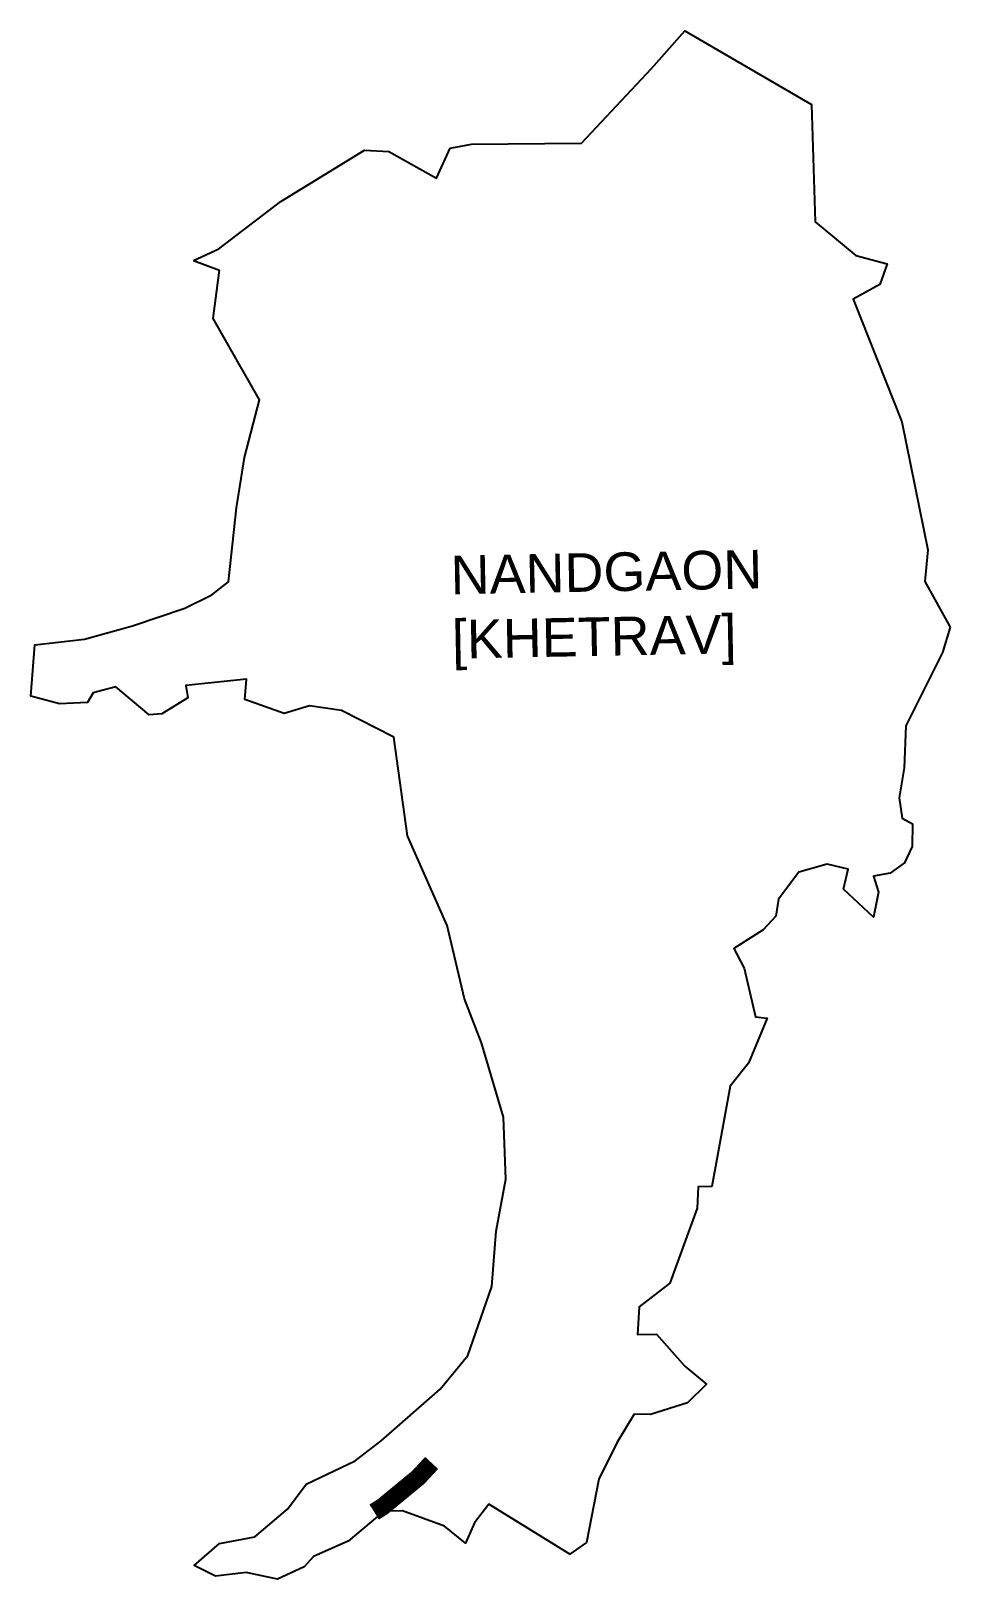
# Model space of a CAD drawing. Header units: metres. Extents: x 279560 to 282149, y 2032555 to 2036914.
import ezdxf

# ---------------------------------------------------------------- set-up
doc = ezdxf.new("R2010")
doc.units = ezdxf.units.M
doc.header["$MEASUREMENT"] = 0
for name, color, linetype in [('UNPROTECTED DUE TO CREEK', 150, 'Continuous'), ('village', 3, 'Continuous'), ('VILLAGE NAME', 250, 'Continuous')]:
    doc.layers.add(name, color=color, linetype=linetype)
doc.styles.get("Standard").update_dxf_attribs({"font": 'arial.ttf'})

msp = doc.modelspace()

# ---------------------------------------------------------------- linework, layer by layer
at = {"color": 3}
msp.add_lwpolyline([(280740.7, 2036583.6), (280801, 2036595.1)], dxfattribs=at)
at = {"layer": 'UNPROTECTED DUE TO CREEK', "const_width": 50, "flags": 128}
msp.add_lwpolyline([(280527, 2032743.8), (280550.1, 2032758.2), (280650.7, 2032841), (280688.8, 2032882)], dxfattribs=at)
at = {"layer": 'village'}
msp.add_lwpolyline([(280018.3, 2036267.7), (280090.9, 2036240.3)], dxfattribs=at)
for points in [[(280801, 2036595.1, 0), (281110.8, 2036597.7, 0), (281307.7, 2036807.8, 0), (281402.2, 2036914, 0), (281758.7, 2036707.1, 0), (281768.5, 2036376.4, 0), (281883.7, 2036281.9, 0), (281972.2, 2036257.9, 0), (281951.2, 2036200, 0), (281876, 2036158.8, 0), (282012.7, 2035813.8, 0), (282086.3, 2035453.1, 0), (282078.1, 2035364.2, 0), (282148.9, 2035235.7, 0)], [(280018.3, 2036267.7, 0), (280089.4, 2036300.3, 0), (280264, 2036433.4, 0), (280499.7, 2036578.3, 0), (280567.9, 2036574.3, 0), (280702.1, 2036499.7, 0), (280740.7, 2036583.6, 0)], [(282148.9, 2035235.7, 0), (282127.2, 2035163.6, 0), (282024.7, 2034957.3, 0), (282019.3, 2034839.6, 0), (282006, 2034755.1, 0), (282014.3, 2034697.9, 0), (282043.4, 2034681.4, 0), (282042.2, 2034617.3, 0), (282020.9, 2034571.8, 0), (281979.9, 2034543, 0), (281933, 2034534.1, 0), (281947.4, 2034489.3, 0), (281933.6, 2034419.1, 0), (281848.6, 2034497.7, 0), (281862, 2034553.8, 0), (281802.7, 2034567.6, 0), (281723.4, 2034545, 0), (281665.9, 2034469.8, 0), (281658.5, 2034421.7, 0), (281622.4, 2034383, 0), (281539.7, 2034330.6, 0), (281569.3, 2034274.7, 0), (281600.7, 2034138.4, 0), (281634.2, 2034133.9, 0), (281581.1, 2034007.9, 0), (281529.9, 2033943.1, 0), (281478.3, 2033660.2, 0), (281439.1, 2033659.8, 0), (281436.4, 2033599.5, 0), (281359.5, 2033387.8, 0), (281272.9, 2033321.2, 0), (281268.2, 2033243.6, 0), (281322.4, 2033244.9, 0), (281401.4, 2033154.7, 0), (281462.8, 2033103.8, 0), (281409.8, 2033051.2, 0), (281305.6, 2033018.4, 0), (281259.6, 2033019.2, 0), (281210.2, 2032938.4, 0), (281159.6, 2032836, 0), (281125.2, 2032657.9, 0), (281078.3, 2032624.7, 0), (280850, 2032765.6, 0), (280809.7, 2032713.5, 0), (280784, 2032656.2, 0), (280724.5, 2032704.1, 0), (280606.4, 2032746.8, 0), (280554.2, 2032746.2, 0), (280453.7, 2032661.4, 0), (280355.6, 2032618.5, 0), (280330.1, 2032589, 0), (280254.2, 2032555.1, 0), (280166.1, 2032573.7, 0), (280079.9, 2032563.3, 0), (280019.6, 2032593, 0), (280091.6, 2032654.7, 0), (280190.6, 2032673.7, 0), (280283.1, 2032752.2, 0), (280334.9, 2032821.9, 0), (280473.1, 2032888.2, 0), (280546.6, 2032944.3, 0), (280712.4, 2033090, 0), (280790.8, 2033184.6, 0), (280858.6, 2033378.3, 0), (280870.6, 2033534.5, 0), (280897.9, 2033680.9, 0), (280890.8, 2033855.7, 0), (280828.9, 2034065, 0), (280781.3, 2034188.7, 0), (280732.1, 2034395.6, 0), (280620.4, 2034648, 0), (280582, 2034925.8, 0), (280434.9, 2035000.3, 0), (280344.6, 2035014.2, 0), (280273.1, 2034991.8, 0), (280162.5, 2035031.3, 0), (280167.5, 2035088.7, 0), (279996.3, 2035071, 0), (280001.6, 2035036.1, 0), (279929, 2034990.9, 0), (279893.1, 2034988, 0), (279798.8, 2035066.9, 0), (279735.8, 2035050.5, 0), (279719.4, 2035022.8, 0), (279640.8, 2035019.4, 0), (279560.1, 2035040.6, 0), (279570.9, 2035185.5, 0), (279711.4, 2035201.9, 0), (279846.6, 2035239.2, 0), (279993.8, 2035289.1, 0), (280069.6, 2035326.4, 0), (280116.3, 2035363.1, 0), (280139.5, 2035570.9, 0), (280161.6, 2035713.2, 0), (280204, 2035875.7, 0), (280073.4, 2036104.5, 0), (280090.9, 2036240.3, 0)]]:
    msp.add_polyline3d(points, dxfattribs=at)

# ---------------------------------------------------------------- texts
at = {"layer": 'VILLAGE NAME', "insert": (280741.1, 2035436.4), "char_height": 108.748, "attachment_point": 1, "rotation": 1.1028}
msp.add_mtext_dynamic_manual_height_columns('NANDGAON [KHETRAV]', width=929.233, gutter_width=543.7, heights=[0], dxfattribs=at)

doc.saveas('drawing.dxf')
